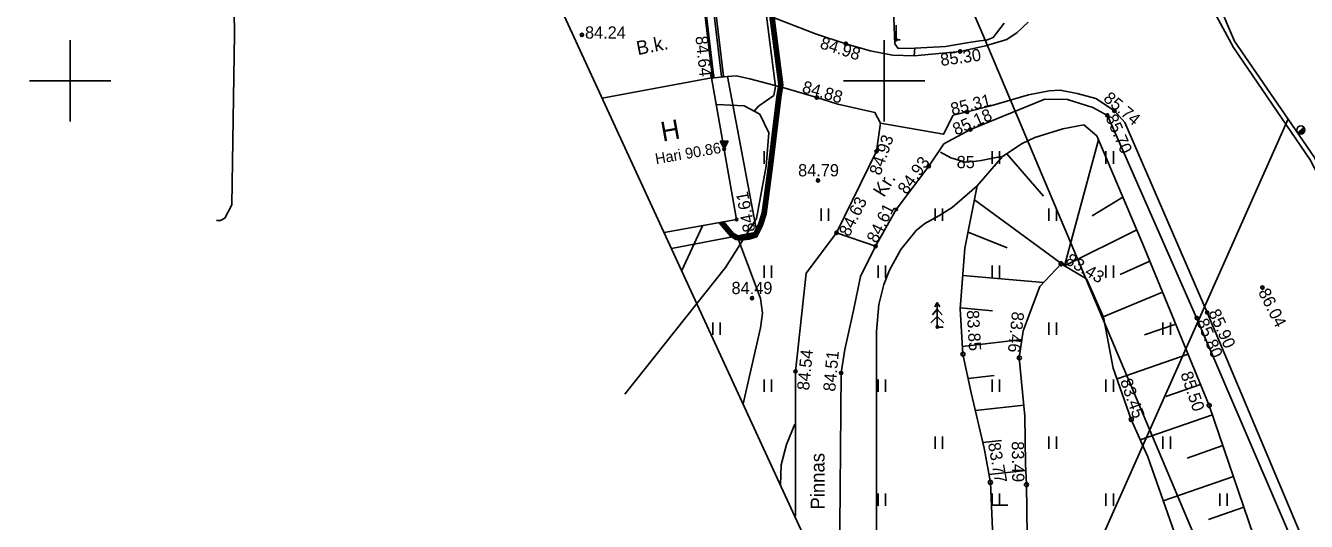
# Model space of a CAD drawing. Extents: x 635520 to 641285, y 6458433 to 6466834.
# Drawn here: x 637547.3 to 637625.9, y 6462573 to 6462603.4 of the extents above; entities that cross this region are included whole.
import ezdxf

# ---------------------------------------------------------------- set-up
doc = ezdxf.new("R2010")
doc.units = 0
for name, color, linetype in [('HALJASTUS', 7, 'Continuous'), ('HOONE', 7, 'Continuous'), ('HOONEDET', 7, 'Continuous'), ('HORISONTAAL-EH2000', 7, 'Continuous'), ('KORGUS-EH2000', 7, 'Continuous'), ('KPOHULIIN', 7, 'Continuous'), ('LIIKLUS', 7, 'Continuous'), ('MOOTMPUNKT', 7, 'Continuous'), ('MOOTPIIR', 7, 'Continuous'), ('MPKAABEL', 7, 'Continuous'), ('PIIR', 7, 'Continuous'), ('PUU', 7, 'Continuous'), ('RELJEEF', 7, 'Continuous'), ('SITRASS', 7, 'Continuous'), ('SKTRASS', 7, 'Continuous'), ('TEE', 7, 'Continuous'), ('VEEKOGU', 7, 'Continuous'), ('VORK', 7, 'Continuous'), ('VTRASS', 7, 'Continuous')]:
    doc.layers.add(name, color=color, linetype=linetype)

msp = doc.modelspace()

# ---------------------------------------------------------------- linework, layer by layer
at = {"layer": 'HALJASTUS'}
for p, q in [((637592.625, 6462595.679), (637592.625, 6462594.918)), ((637593.08, 6462595.679), (637593.08, 6462594.918)), ((637606.625, 6462595.679), (637606.625, 6462594.918)), ((637607.08, 6462595.679), (637607.08, 6462594.918)), ((637613.625, 6462595.679), (637613.625, 6462594.918)), ((637614.08, 6462595.679), (637614.08, 6462594.918)), ((637596.125, 6462592.179), (637596.125, 6462591.418)), ((637596.58, 6462592.179), (637596.58, 6462591.418)), ((637603.125, 6462592.179), (637603.125, 6462591.418)), ((637603.58, 6462592.179), (637603.58, 6462591.418)), ((637610.125, 6462592.179), (637610.125, 6462591.418)), ((637610.58, 6462592.179), (637610.58, 6462591.418)), ((637592.625, 6462588.679), (637592.625, 6462587.918)), ((637593.08, 6462588.679), (637593.08, 6462587.918)), ((637599.625, 6462588.679), (637599.625, 6462587.918)), ((637600.08, 6462588.679), (637600.08, 6462587.918)), ((637606.625, 6462588.679), (637606.625, 6462587.918)), ((637607.08, 6462588.679), (637607.08, 6462587.918)), ((637613.625, 6462588.679), (637613.625, 6462587.918)), ((637614.08, 6462588.679), (637614.08, 6462587.918)), ((637589.469, 6462585.179), (637589.469, 6462584.418)), ((637589.924, 6462585.179), (637589.924, 6462584.418)), ((637610.125, 6462585.179), (637610.125, 6462584.418)), ((637610.58, 6462585.179), (637610.58, 6462584.418)), ((637617.125, 6462585.179), (637617.125, 6462584.418)), ((637617.58, 6462585.179), (637617.58, 6462584.418)), ((637592.625, 6462581.679), (637592.625, 6462580.918)), ((637593.08, 6462581.679), (637593.08, 6462580.918)), ((637599.625, 6462581.679), (637599.625, 6462580.918)), ((637600.08, 6462581.679), (637600.08, 6462580.918)), ((637606.625, 6462581.679), (637606.625, 6462580.918)), ((637607.08, 6462581.679), (637607.08, 6462580.918)), ((637613.625, 6462581.679), (637613.625, 6462580.918)), ((637614.08, 6462581.679), (637614.08, 6462580.918)), ((637603.125, 6462578.179), (637603.125, 6462577.418)), ((637603.58, 6462578.179), (637603.58, 6462577.418)), ((637610.125, 6462578.179), (637610.125, 6462577.418)), ((637610.58, 6462578.179), (637610.58, 6462577.418)), ((637617.125, 6462578.179), (637617.125, 6462577.418)), ((637617.58, 6462578.179), (637617.58, 6462577.418)), ((637599.625, 6462574.679), (637599.625, 6462573.918)), ((637600.08, 6462574.679), (637600.08, 6462573.918)), ((637606.625, 6462574.679), (637606.625, 6462573.918)), ((637607.08, 6462574.679), (637607.08, 6462573.918)), ((637613.625, 6462574.679), (637613.625, 6462573.918)), ((637614.08, 6462574.679), (637614.08, 6462573.918)), ((637620.625, 6462574.679), (637620.625, 6462573.918)), ((637621.08, 6462574.679), (637621.08, 6462573.918))]:
    msp.add_line(p, q, dxfattribs=at)
at = {"layer": 'HOONE'}
msp.add_lwpolyline([(637582.683, 6462598.944), (637589.395, 6462600.182), (637590.936, 6462591.493), (637586.49, 6462590.687)], dxfattribs=at)
at = {"layer": 'HOONEDET'}
for p, q in [((637590.171, 6462595.807), (637589.924, 6462596.294)), ((637590.417, 6462596.294), (637589.924, 6462596.294)), ((637589.933, 6462596.277), (637590.276, 6462596.016)), ((637589.952, 6462596.294), (637590.288, 6462596.038)), ((637589.959, 6462596.226), (637590.265, 6462595.993)), ((637589.985, 6462596.175), (637590.254, 6462595.97)), ((637589.994, 6462596.294), (637590.299, 6462596.061)), ((637590.01, 6462596.124), (637590.242, 6462595.948)), ((637590.035, 6462596.294), (637590.311, 6462596.084)), ((637590.076, 6462596.294), (637590.322, 6462596.106)), ((637590.117, 6462596.294), (637590.334, 6462596.129)), ((637590.159, 6462596.294), (637590.345, 6462596.152)), ((637590.171, 6462595.807), (637590.417, 6462596.294)), ((637590.2, 6462596.294), (637590.357, 6462596.175)), ((637590.241, 6462596.294), (637590.368, 6462596.197)), ((637590.282, 6462596.294), (637590.38, 6462596.22)), ((637590.324, 6462596.294), (637590.391, 6462596.243)), ((637590.365, 6462596.294), (637590.403, 6462596.265)), ((637590.406, 6462596.294), (637590.414, 6462596.288)), ((637590.036, 6462596.073), (637590.231, 6462595.925)), ((637590.062, 6462596.022), (637590.219, 6462595.902)), ((637590.088, 6462595.971), (637590.208, 6462595.88)), ((637590.114, 6462595.919), (637590.196, 6462595.857)), ((637590.14, 6462595.868), (637590.185, 6462595.834)), ((637590.166, 6462595.817), (637590.173, 6462595.812))]:
    msp.add_line(p, q, dxfattribs=at)
at = {"layer": 'HORISONTAAL-EH2000'}
for points in [[(637601.85, 6462601.546), (637601.886, 6462602.001)], [(637605.653, 6462595.069), (637604.996, 6462595.02), (637604.098, 6462595.283), (637603.456, 6462595.622)], [(637607.196, 6462595.353), (637605.963, 6462595.114), (637605.653, 6462595.069)], [(637599.225, 6462563.254), (637599.383, 6462564.199), (637599.551, 6462567.794), (637599.525, 6462571.393), (637599.525, 6462584.62), (637599.672, 6462586.283), (637599.98, 6462587.505), (637600.325, 6462588.394), (637601.032, 6462589.661), (637601.973, 6462590.823), (637602.5, 6462591.249), (637603.359, 6462591.71), (637604.171, 6462592.223), (637605.718, 6462593.553)], [(637591.335, 6462580.18), (637592.396, 6462584.841), (637592.518, 6462585.753), (637592.396, 6462586.646), (637590.992, 6462590.405)], [(637593.631, 6462575.199), (637593.676, 6462576.43), (637593.997, 6462577.678), (637594.509, 6462578.935)]]:
    msp.add_lwpolyline(points, dxfattribs=at)
at = {"layer": 'KORGUS-EH2000'}
for centre, radius in [((637581.432, 6462602.825), 0.1), ((637597.649, 6462602.285), 0.1), ((637604.664, 6462601.808), 0.1), ((637589.435, 6462600.343), 0.1), ((637595.869, 6462598.978), 0.1), ((637605.094, 6462598.099), 0.1), ((637613.711, 6462597.882), 0.1), ((637614.147, 6462598.168), 0.1), ((637605.301, 6462597.018), 0.1), ((637599.534, 6462595.678), 0.1), ((637602.738, 6462594.765), 0.1), ((637595.934, 6462593.892), 0.1), ((637592.181, 6462590.718), 0.1), ((637597.078, 6462590.68), 0.1), ((637599.469, 6462589.855), 0.1), ((637610.871, 6462588.776), 0.125), ((637591.883, 6462586.668), 0.1), ((637623.237, 6462587.314), 0.1), ((637619.196, 6462585.458), 0.1), ((637619.843, 6462585.787), 0.1), ((637604.839, 6462583.23), 0.125), ((637608.303, 6462583.005), 0.125), ((637594.554, 6462582.169), 0.1), ((637597.352, 6462582.076), 0.1), ((637619.964, 6462580.082), 0.125), ((637615.179, 6462579.225), 0.125), ((637606.526, 6462575.359), 0.125), ((637608.741, 6462575.222), 0.125)]:
    msp.add_circle(centre, radius, dxfattribs=at)
at = {"layer": 'KPOHULIIN'}
msp.add_line((637604.396, 6462551.851), (637624.812, 6462597.668), dxfattribs=at)
at = {"layer": 'LIIKLUS'}
for p, q in [((637600.734, 6462603.424), (637600.734, 6462602.524)), ((637600.984, 6462602.524), (637600.734, 6462602.524)), ((637625.421, 6462596.81), (637625.775, 6462597.163))]:
    msp.add_line(p, q, dxfattribs=at)
msp.add_circle((637625.598, 6462596.986), 0.25, dxfattribs=at)
for radius, start, end in [(0.225, 224.85406, 45.03563), (0.2, 224.84272, 45.04698), (0.175, 224.82813, 45.06157), (0.15, 224.80867, 45.08103), (0.125, 224.78144, 45.10826), (0.1, 224.74058, 45.14911), (0.075, 224.67249, 45.2172), (0.05, 224.53632, 45.35338), (0.025, 224.12776, 45.76193)]:
    msp.add_arc((637625.598, 6462596.986), radius, start, end, dxfattribs=at)
at = {"layer": 'MOOTMPUNKT'}
for centre in [(637581.432, 6462602.825), (637600.734, 6462602.524), (637597.649, 6462602.285), (637604.664, 6462601.808), (637589.435, 6462600.343), (637595.869, 6462598.978), (637605.094, 6462598.099), (637613.711, 6462597.882), (637614.147, 6462598.168), (637605.301, 6462597.018), (637590.171, 6462595.807), (637599.534, 6462595.678), (637602.738, 6462594.765), (637595.934, 6462593.892), (637600.747, 6462592.114), (637590.936, 6462591.493), (637592.181, 6462590.718), (637597.078, 6462590.68), (637599.469, 6462589.855), (637591.883, 6462586.668), (637623.237, 6462587.314), (637619.196, 6462585.458), (637619.843, 6462585.787), (637603.266, 6462584.894)]:
    msp.add_circle(centre, 0.075, dxfattribs=at)
at = {"layer": 'MOOTPIIR'}
msp.add_lwpolyline([(637577.121, 6462706.256), (637621.518, 6462602.443), (637626.4, 6462595.366), (637629.306, 6462589.552), (637632.345, 6462582.075), (637635.389, 6462571.873), (637638.339, 6462562.294), (637668.127, 6462492.273), (637649.238, 6462481.686), (637639.312, 6462476.123), (637577.707, 6462609.736), (637571.303, 6462628.145), (637542.145, 6462695.65)], close=True, dxfattribs=at)
at = {"layer": 'MPKAABEL'}
for points in [[(637558.977, 6462591.434), (637559.233, 6462591.434), (637559.5, 6462591.586), (637559.923, 6462592.404), (637560.093, 6462602.898), (637559.863, 6462618.183), (637559.152, 6462635.77), (637558.501, 6462643.799), (637558.704, 6462646.711), (637559.582, 6462652.097), (637559.582, 6462655.243), (637559.395, 6462657.805)], [(637559.395, 6462657.805), (637559.582, 6462655.243), (637559.582, 6462652.097), (637558.704, 6462646.711), (637558.501, 6462643.799), (637559.152, 6462635.77), (637559.863, 6462618.183), (637560.093, 6462602.898), (637559.923, 6462592.404), (637559.5, 6462591.586), (637559.233, 6462591.434), (637558.977, 6462591.434)], [(637589.978, 6462591.319), (637590.617, 6462590.542), (637590.926, 6462590.366), (637591.196, 6462590.324), (637591.692, 6462590.381), (637592.106, 6462590.518), (637592.437, 6462591.185), (637592.658, 6462591.872), (637593.027, 6462594.628), (637593.547, 6462598.992), (637593.677, 6462599.77), (637593.056, 6462604.491), (637592.875, 6462605.162), (637592.427, 6462605.822), (637591.857, 6462606.281), (637584.728, 6462608.929), (637575.667, 6462611.438), (637573.707, 6462612.735), (637572.143, 6462614.749), (637570.744, 6462617.105), (637569.842, 6462619.633), (637569.452, 6462627.055), (637569.613, 6462627.267), (637572.773, 6462627.213)], [(637572.772, 6462627.163), (637569.638, 6462627.217), (637569.503, 6462627.039), (637569.891, 6462619.643), (637570.789, 6462617.126), (637572.184, 6462614.777), (637573.742, 6462612.772), (637575.688, 6462611.484), (637584.744, 6462608.976), (637591.882, 6462606.325), (637592.464, 6462605.856), (637592.921, 6462605.183), (637593.106, 6462604.501), (637593.727, 6462599.769), (637593.596, 6462598.985), (637593.076, 6462594.622), (637592.707, 6462591.861), (637592.484, 6462591.166), (637592.141, 6462590.477), (637591.703, 6462590.332), (637591.173, 6462590.271), (637590.595, 6462590.491), (637589.94, 6462591.288)], [(637592.958, 6462604.471), (637593.576, 6462599.771), (637593.448, 6462599.006), (637592.928, 6462594.641), (637592.56, 6462591.894), (637592.344, 6462591.223), (637592.035, 6462590.6), (637591.67, 6462590.479), (637591.193, 6462590.424), (637590.685, 6462590.617), (637590.109, 6462591.318)], [(637590.147, 6462591.35), (637590.716, 6462590.659), (637590.977, 6462590.51), (637591.199, 6462590.475), (637591.659, 6462590.528), (637591.999, 6462590.641), (637592.298, 6462591.242), (637592.511, 6462591.905), (637592.878, 6462594.647), (637593.398, 6462599.013), (637593.525, 6462599.772), (637592.909, 6462604.462)]]:
    msp.add_lwpolyline(points, dxfattribs=at)
at = {"layer": 'PIIR'}
msp.add_lwpolyline([(637353.17, 6462864.51), (637482.86, 6462645.05), (637521.85, 6462579.03), (637545.47, 6462531.18), (637521.04, 6462521.2), (637500.69, 6462455.68), (637461.84, 6462371.62), (637420.75, 6462347.57), (637436.31, 6462338.62), (637468.12, 6462357.68), (637503.74, 6462382.86), (637564.16, 6462430.62), (637606.05, 6462465.7), (637645.15, 6462498.88), (637648.76, 6462501.82), (637606.05, 6462602.89), (637580.65, 6462661.56), (637557.03, 6462716.49), (637554.32, 6462722.87), (637550.61, 6462721.37), (637536.13, 6462756.21), (637514.77, 6462809.68), (637486.6, 6462884.52), (637469.54, 6462931.01)], close=True, dxfattribs=at)
msp.add_lwpolyline([(637557.03, 6462716.49), (637580.65, 6462661.56), (637606.05, 6462602.89), (637648.76, 6462501.82), (637668.21, 6462517.42), (637628.08, 6462612.41), (637602.67, 6462671.11), (637582.24, 6462718.61)], dxfattribs=at)
at = {"layer": 'PUU'}
for p, q in [((637603.266, 6462585.994), (637602.966, 6462585.644)), ((637603.266, 6462586.394), (637603.116, 6462586.144)), ((637603.416, 6462586.144), (637603.266, 6462586.394)), ((637603.266, 6462586.394), (637603.266, 6462584.894)), ((637603.566, 6462585.644), (637603.266, 6462585.994)), ((637603.266, 6462585.544), (637602.866, 6462585.144)), ((637603.666, 6462585.144), (637603.266, 6462585.544)), ((637603.626, 6462584.894), (637603.266, 6462584.894))]:
    msp.add_line(p, q, dxfattribs=at)
at = {"layer": 'RELJEEF'}
for p, q in [((637613.174, 6462596.382), (637611.088, 6462588.648)), ((637607.533, 6462595.53), (637609.78, 6462592.933)), ((637605.55, 6462592.707), (637611.088, 6462588.648)), ((637614.664, 6462592.875), (637612.768, 6462591.725)), ((637605.153, 6462590.711), (637607.554, 6462589.746)), ((637615.518, 6462590.865), (637611.088, 6462588.648)), ((637616.32, 6462588.945), (637614.502, 6462588.122)), ((637604.833, 6462588.059), (637609.781, 6462587.629)), ((637617.102, 6462587.043), (637613.462, 6462585.517)), ((637604.683, 6462586.064), (637606.656, 6462585.893)), ((637617.911, 6462585.075), (637615.993, 6462584.413)), ((637604.811, 6462583.705), (637608.464, 6462584.12)), ((637618.673, 6462583.222), (637614.305, 6462581.713)), ((637605.164, 6462581.732), (637606.764, 6462581.914)), ((637619.435, 6462581.37), (637617.3, 6462580.632)), ((637605.606, 6462579.77), (637608.578, 6462580.107)), ((637620.161, 6462579.505), (637615.73, 6462577.974)), ((637606.06, 6462577.808), (637607.216, 6462577.94)), ((637620.805, 6462577.62), (637618.609, 6462576.852)), ((637606.438, 6462575.838), (637608.696, 6462576.095)), ((637621.452, 6462575.728), (637617.149, 6462574.223)), ((637606.59, 6462573.973), (637607.6, 6462573.962)), ((637622.099, 6462573.835), (637619.93, 6462573.076))]:
    msp.add_line(p, q, dxfattribs=at)
for points in [[(637606.705, 6462571.502), (637606.526, 6462575.359), (637606.138, 6462577.47), (637605.353, 6462580.862), (637604.839, 6462583.23), (637604.678, 6462586.003), (637604.959, 6462589.732), (637605.718, 6462593.553), (637607.277, 6462595.362), (637608.486, 6462596.154), (637609.253, 6462596.519), (637610.979, 6462597.063), (637612.268, 6462597.307), (637613.072, 6462596.62), (637615.898, 6462589.972), (637619.964, 6462580.082), (637625.442, 6462564.053)], [(637608.812, 6462570.504), (637608.741, 6462575.222), (637608.676, 6462576.495), (637608.642, 6462579.43), (637608.303, 6462583.005), (637608.541, 6462584.658), (637609.554, 6462587.39), (637610.871, 6462588.776), (637612.422, 6462587.862), (637613.469, 6462585.501), (637614.076, 6462582.364), (637615.179, 6462579.225), (637616.194, 6462576.922), (637618.373, 6462570.761)]]:
    msp.add_lwpolyline(points, dxfattribs=at)
at = {"layer": 'SITRASS'}
for points in [[(637572.771, 6462627.113), (637569.662, 6462627.166), (637569.553, 6462627.023), (637569.941, 6462619.653), (637570.835, 6462617.147), (637572.225, 6462614.805), (637573.776, 6462612.809), (637575.709, 6462611.53), (637584.759, 6462609.024), (637591.907, 6462606.369), (637592.501, 6462605.89), (637592.967, 6462605.205), (637593.155, 6462604.511), (637593.778, 6462599.768), (637593.646, 6462598.978), (637593.126, 6462594.616), (637592.756, 6462591.85), (637592.53, 6462591.147), (637592.177, 6462590.437), (637591.714, 6462590.283), (637591.194, 6462590.223), (637590.893, 6462590.27), (637590.552, 6462590.465), (637589.866, 6462591.299)], [(637590.035, 6462591.33), (637590.65, 6462590.581), (637590.943, 6462590.414), (637591.197, 6462590.374), (637591.681, 6462590.43), (637592.07, 6462590.559), (637592.391, 6462591.204), (637592.609, 6462591.883), (637592.977, 6462594.634), (637593.497, 6462598.999), (637593.626, 6462599.771), (637593.007, 6462604.481)]]:
    msp.add_lwpolyline(points, dxfattribs=at)
at = {"layer": 'SKTRASS'}
msp.add_lwpolyline([(637589.421, 6462605.238), (637590.011, 6462600.27), (637590.123, 6462600.283), (637589.533, 6462605.251), (637589.421, 6462605.238)], dxfattribs=at)
at = {"layer": 'TEE'}
msp.add_line((637589.453, 6462600.187), (637589.395, 6462600.182), dxfattribs=at)
for points in [[(637576.244, 6462705.99), (637577.05, 6462703.501), (637576.894, 6462703.333), (637585.991, 6462681.911), (637595.199, 6462660.726), (637597.023, 6462656.519), (637606.573, 6462634.373), (637615.237, 6462614.611), (637619.218, 6462605.752), (637619.464, 6462605.731), (637621.459, 6462602.057), (637626.162, 6462595.156), (637629.111, 6462589.508), (637632.099, 6462582.169), (637634.874, 6462573.057), (637635.665, 6462569.519), (637637.875, 6462562.137), (637646.856, 6462540.855), (637655.85, 6462519.829), (637658.457, 6462513.968), (637658.886, 6462514.084), (637662.526, 6462505.396), (637662.293, 6462504.935), (637667.692, 6462492.08)], [(637579.196, 6462606.598), (637581.861, 6462606.496), (637588.865, 6462605.152), (637589.453, 6462600.187), (637589.533, 6462600.195), (637588.938, 6462605.22), (637581.87, 6462606.576), (637579.141, 6462606.68)], [(637631.217, 6462558.845), (637619.843, 6462585.787), (637614.777, 6462597.457), (637614.147, 6462598.168), (637612.997, 6462598.912), (637611.855, 6462599.224), (637610.803, 6462599.428), (637610.143, 6462599.398), (637608.873, 6462599.153), (637606.561, 6462598.472), (637605.094, 6462598.099), (637604.242, 6462597.896), (637603.648, 6462596.724), (637599.78, 6462597.397), (637599.431, 6462598.051), (637597.157, 6462598.573), (637595.869, 6462598.978), (637593.92, 6462599.557), (637591.754, 6462600.136), (637590.905, 6462600.321), (637590.369, 6462600.272), (637589.533, 6462600.195), (637588.938, 6462605.22)], [(637591.966, 6462604.363), (637595.781, 6462602.884), (637597.649, 6462602.285), (637599.137, 6462601.844), (637600.519, 6462601.579), (637601.85, 6462601.546), (637604.664, 6462601.808), (637606.233, 6462602.144), (637607.543, 6462602.544), (637608.168, 6462602.972), (637608.856, 6462603.607)], [(637586.934, 6462589.724), (637592.181, 6462590.718), (637590.369, 6462600.272)], [(637599.78, 6462597.397), (637599.534, 6462595.678), (637597.078, 6462590.68), (637599.469, 6462589.855), (637600.747, 6462592.114), (637602.738, 6462594.765), (637603.659, 6462596.136), (637605.301, 6462597.018), (637609.878, 6462598.889), (637611.256, 6462598.863), (637612.813, 6462598.378), (637613.711, 6462597.882), (637619.196, 6462585.458), (637630.694, 6462558.672)], [(637594.547, 6462573.292), (637594.554, 6462582.169), (637595.211, 6462588.21), (637597.078, 6462590.68), (637599.469, 6462589.855), (637598.554, 6462587.988), (637598.112, 6462585.905), (637597.58, 6462583.513), (637597.352, 6462582.076), (637597.255, 6462570.259), (637597.176, 6462567.839)]]:
    msp.add_lwpolyline(points, dxfattribs=at)
at = {"layer": 'VEEKOGU'}
msp.add_lwpolyline([(637607.366, 6462603.536), (637606.69, 6462602.658), (637606.282, 6462602.506), (637605.883, 6462602.466), (637605.085, 6462602.332), (637603.759, 6462602.115), (637601.886, 6462602.001), (637600.86, 6462601.981), (637600.663, 6462602.281), (637600.504, 6462606.005)], dxfattribs=at)
at = {"layer": 'VORK'}
for p, q in [((637550, 6462602.5), (637550, 6462597.5)), ((637600, 6462602.5), (637600, 6462597.5)), ((637547.5, 6462600), (637552.5, 6462600)), ((637597.5, 6462600), (637602.5, 6462600))]:
    msp.add_line(p, q, dxfattribs=at)
at = {"layer": 'VTRASS'}
msp.add_line((637587.563, 6462588.36), (637588.836, 6462591.112), dxfattribs=at)
for points in [[(637592.005, 6462598.145), (637592.288, 6462598.448), (637593.23, 6462599.108), (637593.325, 6462599.659), (637592.738, 6462604.308), (637592.588, 6462605.004), (637592.186, 6462605.617), (637591.703, 6462605.968), (637584.607, 6462608.636), (637575.492, 6462611.131), (637573.46, 6462612.504), (637571.867, 6462614.56), (637570.422, 6462616.969), (637569.532, 6462619.583), (637569.098, 6462627.642), (637567.948, 6462634.711), (637568.172, 6462638.145), (637568.945, 6462642.221), (637569.136, 6462643.023), (637569.033, 6462643.505), (637568.534, 6462644.323), (637564.746, 6462648.06), (637560.174, 6462660.008)], [(637584.059, 6462580.784), (637590.257, 6462588.546), (637592.154, 6462591.546), (637592.749, 6462594.766), (637592.914, 6462596.819), (637592.372, 6462597.95), (637591.409, 6462598.462), (637589.716, 6462598.557)]]:
    msp.add_lwpolyline(points, dxfattribs=at)

# ---------------------------------------------------------------- texts
at = {"layer": 'HOONE'}
msp.add_text('H', height=1.2, rotation=10.30485, dxfattribs=at).set_placement((637586.394, 6462596.271))
at = {"layer": 'HOONEDET'}
msp.add_text('Hari 90.86', height=0.6623, rotation=9.91311, dxfattribs=at).set_placement((637585.993, 6462594.882))
at = {"layer": 'HORISONTAAL-EH2000'}
msp.add_text('85', height=0.75, dxfattribs=at).set_placement((637604.453, 6462594.645))
at = {"layer": 'KORGUS-EH2000'}
for s, p in [('84.24', (637581.621, 6462602.598)), ('84.79', (637594.713, 6462594.142)), ('84.49', (637590.624, 6462586.918))]:
    msp.add_text(s, height=0.75, dxfattribs=at).set_placement(p)
for s, rotation, p in [('84.64', 275.94771, (637588.406, 6462602.726)), ('84.98', 342.07782, (637596.003, 6462602.021)), ('85.30', 7.60743, (637603.502, 6462600.915)), ('84.88', 343.82076, (637594.907, 6462599.311)), ('85.74', 319.86009, (637613.415, 6462598.832)), ('85.31', 13.70322, (637604.184, 6462597.891)), ('85.18', 23.77566, (637604.41, 6462596.639)), ('85.70', 293.36259, (637613.586, 6462597.762)), ('84.93', 70.53872, (637599.764, 6462594.156)), ('84.93', 54.09145, (637601.375, 6462592.979)), ('84.61', 100.86817, (637592.091, 6462590.797)), ('84.63', 63.3801, (637597.848, 6462590.394)), ('84.61', 63.34596, (637599.544, 6462589.989)), ('83.43', 329.50073, (637611.068, 6462588.82)), ('86.04', 296.68768, (637622.954, 6462587.042)), ('85.90', 294.44719, (637619.899, 6462585.793)), ('83.85', 273.32126, (637605.072, 6462585.914)), ('83.46', 263.97989, (637607.861, 6462585.868)), ('85.80', 292.98765, (637619.166, 6462585.231)), ('84.54', 84.37073, (637595.387, 6462580.984)), ('84.51', 84.70723, (637596.993, 6462580.915)), ('85.50', 288.86815, (637618.192, 6462582.021)), ('83.45', 289.3576, (637614.485, 6462581.589)), ('83.77', 280.41411, (637606.374, 6462577.743)), ('83.49', 270.65726, (637607.837, 6462577.882))]:
    msp.add_text(s, height=0.75, rotation=rotation, dxfattribs=at).set_placement(p)
at = {"layer": 'TEE'}
for s, rotation, p in [('B.k.', 11.15688, (637584.869, 6462601.58)), ('Kr.', 58.24508, (637599.984, 6462592.808)), ('Pinnas', 90, (637596.336, 6462573.692))]:
    msp.add_text(s, height=0.85, rotation=rotation, dxfattribs=at).set_placement(p)

doc.saveas('drawing.dxf')
